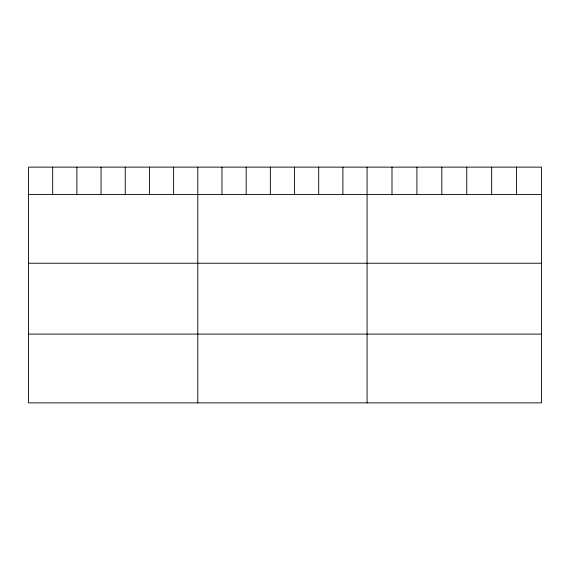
<?xml version="1.0" encoding="UTF-8"?>
<svg xmlns="http://www.w3.org/2000/svg" width="570" height="570" viewBox="0 0 570 570"><rect width="100%" height="100%" fill="white"/><g stroke="black" fill="none" stroke-linecap="round" stroke-linejoin="round"><path stroke-width="0.85" d="M541.5 194.456L541.5 402.876L28.5 402.876L28.5 167.124L541.5 167.124L541.5 194.456L28.5 194.456M28.5 263.233L541.5 263.233M28.5 334.098L541.5 334.098M516.584 167.124L516.584 194.456M491.668 167.124L491.668 194.456M466.752 167.124L466.752 194.456M441.828 167.124L441.828 194.456M416.912 167.124L416.912 194.456M391.996 167.124L391.996 194.456M367.08 167.124L367.08 402.876M342.898 167.124L342.898 194.456M318.708 167.124L318.708 194.456M294.526 167.124L294.526 194.456M270.344 167.124L270.344 194.456M246.162 167.124L246.162 194.456M221.972 167.124L221.972 194.456M197.79 167.124L197.79 402.876M173.608 167.124L173.608 194.456M149.418 167.124L149.418 194.456M125.236 167.124L125.236 194.456M101.054 167.124L101.054 194.456M76.872 167.124L76.872 194.456M52.682 167.124L52.682 194.456"/></g></svg>
